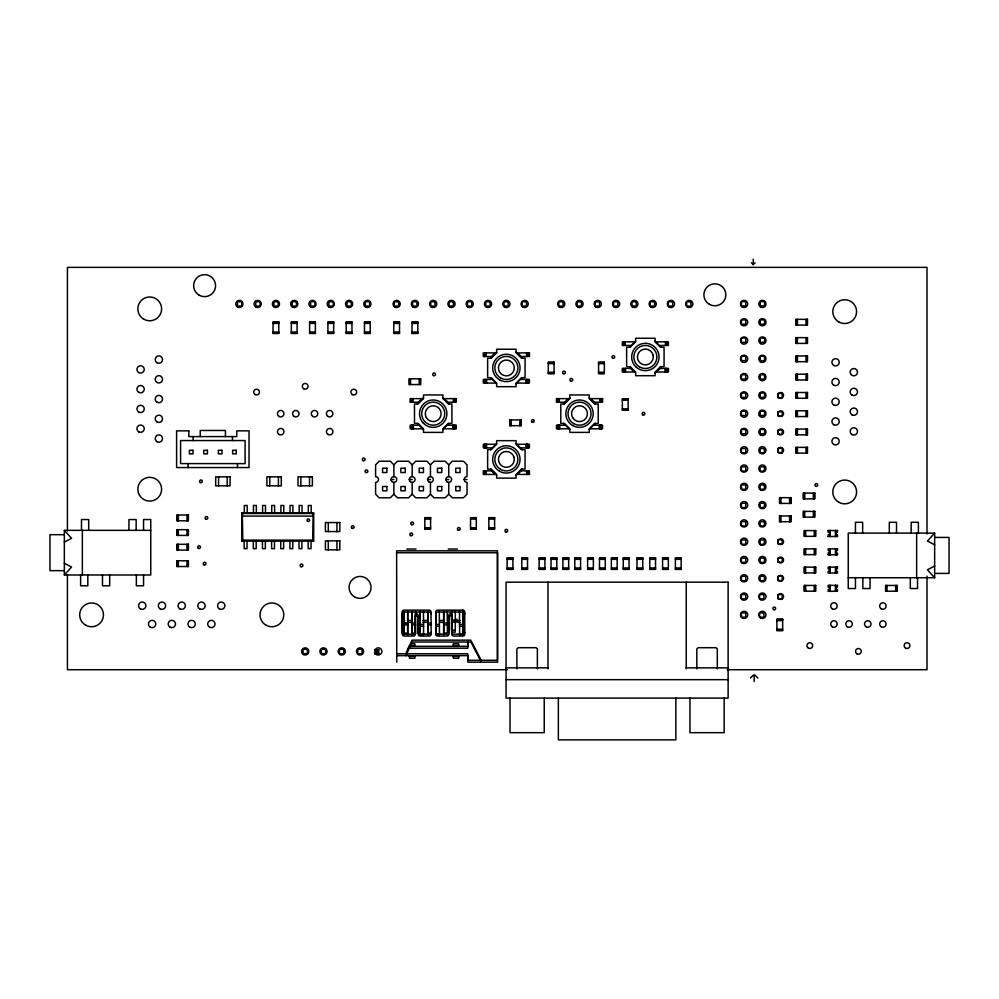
<?xml version="1.0" encoding="UTF-8"?>
<svg xmlns="http://www.w3.org/2000/svg" width="999" height="999" viewBox="0 0 999 999"><rect width="100%" height="100%" fill="white"/><g stroke="black" fill="none" stroke-linecap="round" stroke-linejoin="round"><path stroke-width="1.5" d="M313.686 541.108L312.712 540.134L313.199 513.511L242.307 513.511L242.794 540.134L241.82 541.108L241.82 513.024L313.686 513.024L313.686 541.108L241.82 541.108M405.769 653.771L412.063 640.147L470.741 640.147L481.218 660.289M405.894 655.656L412.2 642.02L470.879 642.02L481.356 662.162M143.556 530.344L143.556 519.542L150.749 519.542L150.749 574.987L64.348 574.987L71.553 567.07L64.348 563.261M855.444 577.734L855.444 588.536L848.251 588.536L848.251 533.091L934.652 533.091L927.447 541.008L934.652 544.83M374.762 653.746L378.783 649.725L378.783 653.746L374.762 653.746L374.762 649.725L378.783 649.725M312.65 514.048L313.686 513.024M393.881 476.635L393.881 464.822L397.49 461.226L408.566 461.226L412.175 464.822L412.175 476.635M412.175 464.822L415.771 461.226L426.86 461.226L430.457 464.822L430.457 476.635M393.881 482.392L393.881 494.205L390.284 497.802L379.195 497.802L375.599 494.205L375.599 482.392A2.885 2.885 0 0 0 378.471 479.52A2.885 2.885 0 0 0 375.599 476.635L375.599 464.822L379.195 461.226L390.284 461.226L393.881 464.822M430.457 464.822L434.066 461.226L445.154 461.226L448.751 464.822L448.751 476.635M412.175 482.392L412.175 494.205L408.566 497.802L397.49 497.802L393.881 494.205M448.751 464.822L452.347 461.226L463.436 461.226L467.033 464.822L467.033 476.635A2.885 2.885 0 0 0 464.16 479.52A2.885 2.885 0 0 0 467.033 482.392L467.033 494.205L463.436 497.802L452.347 497.802L448.751 494.205L448.751 482.392M430.457 482.392L430.457 494.205L426.86 497.802L415.771 497.802L412.175 494.205M448.751 494.205L445.154 497.802L434.066 497.802L430.457 494.205M751.423 262.799L753.258 264.623L755.082 262.799M750.511 677.946L753.258 675.199L755.082 675.199L757.829 677.946M64.348 542.12L71.553 538.274L64.348 530.344L150.749 530.344M934.652 565.958L927.447 569.817L934.652 577.734L848.251 577.734M260.227 301.748L255.756 301.748L255.756 306.069L260.077 306.069L260.077 301.748M296.641 301.748L292.17 301.748L292.17 306.069L296.491 306.069L296.491 301.748M369.78 301.748L365.309 301.748L365.309 306.069L369.63 306.069L369.63 301.748M417.095 301.748L412.624 301.748L412.624 306.069L416.933 306.069L416.933 301.748M453.496 301.748L449.026 301.748L449.026 306.069L453.346 306.069L453.346 301.748M490.234 301.748L485.764 301.748L485.764 306.069L490.084 306.069L490.084 301.748M526.635 301.748L522.165 301.748L522.165 306.069L526.485 306.069L526.485 301.748M581.58 301.748L577.11 301.748L577.11 306.069L581.43 306.069L581.43 301.748M617.981 301.748L613.511 301.748L613.511 306.069L617.832 306.069L617.832 301.748M654.732 301.748L650.249 301.748L650.249 306.069L654.57 306.069L654.57 301.748M691.133 301.748L686.663 301.748L686.663 306.069L690.983 306.069L690.983 301.748M273.039 322.315L278.796 322.315M291.333 322.315L297.09 322.315M309.615 322.315L315.384 322.315M327.909 322.315L333.666 322.315M346.191 322.315L351.96 322.315M364.485 322.315L370.242 322.315M393.743 322.315L399.513 322.315M412.038 322.315L417.794 322.315M273.039 323.401L278.796 323.401M291.333 323.401L297.09 323.401M309.615 323.401L315.384 323.401M327.909 323.401L333.666 323.401M346.191 323.401L351.96 323.401M364.485 323.401L370.242 323.401M393.743 323.401L399.513 323.401M412.038 323.401L417.794 323.401M745.729 324.225L741.408 324.225L741.408 319.905L745.729 319.905L745.729 324.375M764.572 324.225L760.251 324.225L760.251 319.905L764.572 319.905L764.572 324.375M273.039 332.043L278.796 332.043M291.333 332.043L297.09 332.043M309.615 332.043L315.384 332.043M327.909 332.043L333.666 332.043M346.191 332.043L351.96 332.043M364.485 332.043L370.242 332.043M393.743 332.043L399.513 332.043M412.038 332.043L417.794 332.043M273.039 333.117L278.796 333.117M291.333 333.117L297.09 333.117M309.615 333.117L315.384 333.117M327.909 333.117L333.666 333.117M346.191 333.117L351.96 333.117M364.485 333.117L370.242 333.117M393.743 333.117L399.513 333.117M412.038 333.117L417.794 333.117M635.626 341.146L629.507 347.265M655.069 341.146L661.188 347.265M634.19 341.858L622.315 341.858L622.315 345.454L630.594 345.454M656.518 341.858L668.393 341.858L668.393 345.454L660.114 345.454M496.64 352.11L490.521 358.266M516.083 352.11L522.202 358.229M745.729 360.627L741.408 360.627L741.408 356.306L745.729 356.306L745.729 360.776M764.572 360.627L760.251 360.627L760.251 356.306L764.572 356.306L764.572 360.776M548.289 362.55L554.045 362.55M598.576 362.55L604.345 362.55M548.289 363.636L554.045 363.636M598.576 363.636L604.345 363.636M548.289 372.277L554.045 372.277M598.576 372.277L604.345 372.277M635.626 372.827L629.507 366.695M655.069 372.827L661.188 366.67M548.289 373.351L554.045 373.351M598.576 373.351L604.345 373.351M491.595 379.47L483.316 379.47L483.316 383.079L495.192 383.079M521.116 379.47L529.395 379.47L529.395 383.079L517.519 383.079M496.64 383.791L490.521 377.672M516.083 383.791L522.202 377.672M745.729 397.365L741.408 397.365L741.408 393.044L745.729 393.044L745.729 397.527M764.572 397.365L760.251 397.365L760.251 393.044L764.572 393.044L764.572 397.527M423.489 397.839L417.357 403.983M442.919 397.839L449.051 403.958M569.792 397.839L563.673 403.983M589.235 397.839L595.354 403.958M622.352 399.125L628.109 399.125M622.352 400.212L628.109 400.212M622.352 408.853L628.109 408.853M622.352 409.927L628.109 409.927M782.242 416.084L777.921 416.084L777.921 411.763L782.242 411.763L782.242 416.233M418.444 425.199L410.164 425.199L410.164 428.796L422.04 428.796M447.964 425.199L456.243 425.199L456.243 428.796L444.368 428.796M564.747 425.199L556.468 425.199L556.468 428.796L568.356 428.796M594.268 425.199L602.559 425.199L602.559 428.796L590.671 428.796M423.489 429.52L417.357 423.401M442.919 429.52L449.051 423.401M569.792 429.52L563.673 423.401M589.235 429.52L595.354 423.401M745.729 433.778L741.408 433.778L741.408 429.458L745.729 429.458L745.729 433.928M764.572 433.778L760.251 433.778L760.251 429.458L764.572 429.458L764.572 433.928M496.64 443.556L490.521 449.675M516.083 443.556L522.202 449.675M495.192 444.28L483.316 444.28L483.316 447.877L491.595 447.877M517.519 444.28L529.395 444.28L529.395 447.877L521.116 447.877M782.242 452.634L777.921 452.634L777.921 448.314L782.242 448.314L782.242 452.784M237.525 463.598L180.569 463.598L180.569 440.559L245.08 440.559L245.08 463.648L237.525 463.598L237.525 467.557M745.729 471.116L741.408 471.116L741.408 466.795L745.729 466.795L745.729 471.266M764.41 471.116L760.102 471.116L760.102 466.795L764.41 466.795L764.41 471.266M496.64 475.237L490.521 469.118M516.083 475.237L522.202 469.08M391.009 479.52L393.881 479.52M409.29 479.52L412.175 479.52M427.584 479.52L430.457 479.52M445.866 479.52L448.751 479.52M464.16 479.52L467.033 479.52M745.729 507.529L741.408 507.529L741.408 503.209L745.729 503.209L745.729 507.679M764.41 507.529L760.102 507.529L760.102 503.209L764.41 503.209L764.41 507.679M242.794 516.096L312.712 516.096M424.837 518.006L430.594 518.006M470.554 518.006L476.323 518.006M488.848 518.006L494.605 518.006M424.837 519.08L430.594 519.08M470.554 519.08L476.323 519.08M488.848 519.08L494.605 519.08M424.837 527.722L430.594 527.722M470.554 527.722L476.323 527.722M488.848 527.722L494.605 527.722M424.837 528.808L430.594 528.808M470.554 528.808L476.323 528.808M488.848 528.808L494.605 528.808M828.146 530.556L837.474 530.556M64.348 534.677L49.95 534.677L49.95 570.654L64.348 570.654M828.146 536.376L829.869 536.376M835.738 536.376L837.474 536.376M934.652 537.425L949.05 537.425L949.05 573.401L934.652 573.401M242.794 540.134L312.712 540.134M745.729 544.268L741.408 544.268L741.408 539.947L745.729 539.947L745.729 544.418M764.41 544.268L760.102 544.268L760.102 539.947L764.41 539.947L764.41 544.418M406.78 549.05L416.034 549.05M448.214 549.05L457.467 549.05M396.765 552.722L497.564 552.722L497.564 662.162L467.869 662.162L467.869 655.656L396.765 655.656M828.146 554.657L829.869 554.657M835.738 554.657L837.474 554.657M507.13 558.241L512.899 558.241M521.765 558.241L527.522 558.241M539.135 558.241L544.905 558.241M551.023 558.241L556.793 558.241M562.912 558.241L568.681 558.241M574.8 558.241L580.569 558.241M587.612 558.241L593.369 558.241M599.487 558.241L605.257 558.241M611.376 558.241L617.145 558.241M623.264 558.241L629.033 558.241M636.987 558.241L642.744 558.241M649.787 558.241L655.544 558.241M662.587 558.241L668.343 558.241M675.386 558.241L681.156 558.241M507.13 559.315L512.899 559.315M521.765 559.315L527.522 559.315M539.135 559.315L544.905 559.315M551.023 559.315L556.793 559.315M562.912 559.315L568.681 559.315M574.8 559.315L580.569 559.315M587.612 559.315L593.369 559.315M599.487 559.315L605.257 559.315M611.376 559.315L617.145 559.315M623.264 559.315L629.033 559.315M636.987 559.315L642.744 559.315M649.787 559.315L655.544 559.315M662.587 559.315L668.343 559.315M675.386 559.315L681.156 559.315M507.13 567.956L512.899 567.956M521.765 567.956L527.522 567.956M539.135 567.956L544.905 567.956M551.023 567.956L556.793 567.956M562.912 567.956L568.681 567.956M574.8 567.956L580.569 567.956M587.612 567.956L593.369 567.956M599.487 567.956L605.257 567.956M611.376 567.956L617.145 567.956M623.264 567.956L629.033 567.956M636.987 567.956L642.744 567.956M649.787 567.956L655.544 567.956M662.587 567.956L668.343 567.956M675.386 567.956L681.156 567.956M507.13 569.043L512.899 569.043M521.765 569.043L527.522 569.043M539.135 569.043L544.905 569.043M551.023 569.043L556.793 569.043M562.912 569.043L568.681 569.043M574.8 569.043L580.569 569.043M587.612 569.043L593.369 569.043M599.487 569.043L605.257 569.043M611.376 569.043L617.145 569.043M623.264 569.043L629.033 569.043M636.987 569.043L642.744 569.043M649.787 569.043L655.544 569.043M662.587 569.043L668.343 569.043M675.386 569.043L681.156 569.043M745.729 580.669L741.408 580.669L741.408 576.348L745.729 576.348L745.729 580.819M764.41 580.669L760.102 580.669L760.102 576.348L764.41 576.348L764.41 580.819M782.242 598.888L777.921 598.888L777.921 594.567L782.242 594.567L782.242 599.038M745.729 617.195L741.408 617.195L741.408 612.874L745.729 612.874L745.729 617.357M763.935 617.195L759.615 617.195L759.615 612.874L763.935 612.874L763.935 617.357M776.897 619.505L782.654 619.505M455.157 620.142L451.56 620.142L451.56 611.788M401.635 620.466L404.67 620.466M407.692 620.466L412.237 620.466M422.839 620.466L427.385 620.466M439.498 620.466L444.043 620.466M460.002 620.466L456.905 620.466L456.905 619.018M776.897 620.591L782.654 620.591M454.395 620.903L457.043 620.903L457.043 622.34L460.127 622.34M451.685 622.027L455.294 622.027M401.773 622.34L404.807 622.34M407.829 622.34L412.375 622.34M422.977 622.34L427.522 622.34M439.635 622.34L444.18 622.34M404.033 623.026L407.629 623.026M411.95 623.026L415.559 623.026M427.797 623.026L431.393 623.026M443.631 623.026L447.24 623.026M404.17 624.188L407.767 624.188M419.88 624.462L423.476 624.462M439.31 624.462L435.714 624.462L435.714 613.623M459.478 624.462L463.074 624.462M404.17 624.899L407.767 624.899M412.088 624.899L415.684 624.899M427.934 624.899L431.531 624.899M443.768 624.899L447.365 624.899M420.005 626.348L423.613 626.348M435.851 626.348L439.448 626.348M459.615 626.348L463.211 626.348M776.897 629.233L782.654 629.233M455.157 630.219L451.56 630.219L451.56 621.59M776.897 630.307L782.654 630.307M451.685 632.105L455.294 632.105L455.294 611.176M415.559 633.104L411.95 633.104L411.95 611.613M431.393 633.104L427.797 633.104L427.797 611.613M447.24 633.104L443.631 633.104L443.631 611.613M423.476 634.54L419.88 634.54L419.88 611.525M439.31 634.54L435.714 634.54L435.714 625.898M459.478 634.54L463.074 634.54L463.074 611.525M410.689 643.756L414.81 643.756L414.81 646.316M409.453 645.629L414.947 645.629M453.284 645.629L458.778 645.629M409.328 646.316L467.732 646.316L467.732 641.758M407.917 648.201L467.869 648.201L467.869 642.12M325.824 649.35L321.353 649.35L321.353 653.671L325.674 653.671L325.674 649.35M362.237 649.35L357.754 649.35L357.754 653.671L362.075 653.671L362.075 649.35M396.628 653.771L467.732 653.771L467.732 660.289L497.427 660.289L497.427 550.836L396.628 550.836L396.765 662.162M409.315 656.343L414.81 656.343M453.146 656.343L458.641 656.343M506.068 667.856L547.976 667.856M686.226 667.856L728.121 667.856M507.355 669.717L67.433 669.717L67.433 574.587M727.309 669.717L926.997 669.717L926.997 576.148M506.068 679.67L728.121 679.67M374.762 649.725L378.783 653.746M241.82 513.024L242.844 514.048M934.652 533.091L934.652 577.734M926.997 534.04L926.997 267.37L67.433 267.37L67.433 530.919M918.381 533.091L918.381 522.29L911.175 522.29L911.175 533.091M917.519 577.734L917.519 588.536L910.314 588.536L910.314 577.734M916.645 533.091L916.645 577.734M896.727 585.451L896.727 591.208M896.515 533.091L896.515 522.29L889.31 522.29L889.31 533.091M895.653 585.451L895.653 591.208M887.012 585.451L887.012 591.208M885.938 585.451L885.938 591.208M870.054 577.734L870.054 588.536L862.849 588.536L862.849 577.734M862.649 533.091L862.649 522.29L855.444 522.29L855.444 533.091M837.474 530.469L837.474 532.13A1.336 1.336 0 0 0 836.138 533.466A1.336 1.336 0 0 0 837.474 534.802L837.474 536.463L828.146 536.463L828.146 534.802A1.336 1.336 0 0 0 829.482 533.466A1.336 1.336 0 0 0 828.146 532.13L828.146 530.469M835.976 532.005L835.976 534.915M835.976 550.299L835.976 553.209M835.976 567.132L835.976 571.503M835.976 586.875L835.976 589.785M835.738 530.469L835.738 536.463M835.738 548.751L835.738 554.757M835.738 567.045L835.738 573.039M835.738 585.339L835.738 591.333M835.439 530.469L835.439 536.463M835.439 548.751L835.439 554.757M835.439 567.045L835.439 573.039M835.439 585.339L835.439 591.333M830.181 530.469L830.181 536.463M830.181 548.751L830.181 554.757M830.181 567.045L830.181 573.039M830.181 585.339L830.181 591.333M829.869 530.469L829.869 536.463M829.869 548.751L829.869 554.757M829.869 567.045L829.869 573.039M829.869 585.339L829.869 591.333M829.645 532.005L829.645 534.915M829.645 550.299L829.645 554.657M829.645 567.132L829.645 571.503M829.645 586.875L829.645 589.785M815.346 530.581L815.346 536.351M815.346 548.876L815.346 554.632M815.346 567.157L815.346 572.927M815.346 585.451L815.346 591.208M814.435 493.094L814.435 498.851M814.435 511.388L814.435 517.145M814.272 530.581L814.272 536.351M814.272 548.876L814.272 554.632M814.272 567.157L814.272 572.927M814.272 585.451L814.272 591.208M813.348 493.094L813.348 498.851M813.348 511.388L813.348 517.145M807.117 319.355L807.117 325.112M807.117 337.637L807.117 343.406M807.117 355.931L807.117 361.688M807.117 374.213L807.117 379.982M807.117 392.507L807.117 398.264M807.117 410.789L807.117 416.558M807.117 429.083L807.117 434.84M807.117 447.377L807.117 453.134M806.043 319.355L806.043 325.112M806.043 337.637L806.043 343.406M806.043 355.931L806.043 361.688M806.043 374.213L806.043 379.982M806.043 392.507L806.043 398.264M806.043 410.789L806.043 416.558M806.043 429.083L806.043 434.84M806.043 447.377L806.043 453.134M805.631 530.581L805.631 536.351M805.631 548.876L805.631 554.632M805.631 567.157L805.631 572.927M805.631 585.451L805.631 591.208M804.719 493.094L804.719 498.851M804.719 511.388L804.719 517.145M804.545 530.581L804.545 536.351M804.545 548.876L804.545 554.632M804.545 567.157L804.545 572.927M804.545 585.451L804.545 591.208M803.633 493.094L803.633 498.851M803.633 511.388L803.633 517.145M797.402 319.355L797.402 325.112M797.402 337.637L797.402 343.406M797.402 355.931L797.402 361.688M797.402 374.213L797.402 379.982M797.402 392.507L797.402 398.264M797.402 410.789L797.402 416.558M797.402 429.083L797.402 434.84M797.402 447.377L797.402 453.134M796.315 319.355L796.315 325.112M796.315 337.637L796.315 343.406M796.315 355.931L796.315 361.688M796.315 374.213L796.315 379.982M796.315 392.507L796.315 398.264M796.315 410.789L796.315 416.558M796.315 429.083L796.315 434.84M796.315 447.377L796.315 453.134M790.659 497.664L790.659 503.421M790.659 515.959L790.659 521.715M789.585 497.664L789.585 503.421M789.585 515.959L789.585 521.715M780.943 497.664L780.943 503.421M780.943 515.959L780.943 521.715M779.857 497.664L779.857 503.421M779.857 515.959L779.857 521.715M754.17 675.199L754.17 681.605M753.258 259.141L753.258 264.623M724.163 698.101L724.163 732.667L689.959 732.667L689.959 698.101M717.307 668.918L717.307 648.938L716.071 647.702L698.064 647.702L696.827 648.938L696.827 668.918M686.226 582.18L686.226 668.843M675.848 698.101L675.848 739.859L558.354 739.859L558.354 698.101M667.007 368.431L667.007 372.028M666.957 341.858L666.957 345.454M666.645 368.431L666.645 372.028M665.509 341.858L665.509 345.454M665.571 368.431L665.571 372.028M665.209 368.431L665.209 372.028M625.499 368.431L625.499 372.028M625.187 341.858L625.187 345.454M625.137 368.431L625.137 372.028M624.05 368.431L624.05 372.028M623.751 341.858L623.751 345.454M623.688 368.431L623.688 372.028M601.173 398.626L601.173 402.222M601.111 425.199L601.111 428.796M600.749 425.199L600.749 428.796M599.725 398.626L599.725 402.222M599.675 425.199L599.675 428.796M599.313 425.199L599.313 428.796M559.715 425.199L559.715 428.796M559.29 398.626L559.29 402.222M559.353 425.199L559.353 428.796M558.266 425.199L558.266 428.796M557.917 425.199L557.917 428.796M557.854 398.626L557.854 402.222M547.976 582.18L547.976 668.843M544.23 698.101L544.23 732.667L510.027 732.667L510.027 698.101M537.375 668.918L537.375 648.938L536.138 647.702L518.131 647.702L516.895 648.938L516.895 668.918M528.021 352.909L528.021 356.506M527.959 379.47L527.959 383.079M527.959 444.28L527.959 447.877M528.021 470.841L528.021 474.438M527.597 379.47L527.597 383.079M527.597 444.28L527.597 447.877M526.573 352.909L526.573 356.506M526.523 379.47L526.523 383.079M526.523 444.28L526.523 447.877M526.573 470.841L526.573 474.438M526.161 379.47L526.161 383.079M526.161 444.28L526.161 447.877M520.904 419.942L520.904 425.699M519.817 419.942L519.817 425.699M511.188 419.942L511.188 425.699M510.102 419.942L510.102 425.699M486.563 379.47L486.563 383.079M486.563 444.28L486.563 447.877M486.138 352.909L486.138 356.506M486.201 379.47L486.201 383.079M486.201 444.28L486.201 447.877M486.138 470.841L486.138 474.438M485.114 379.47L485.114 383.079M485.114 444.28L485.114 447.877M484.702 352.909L484.702 356.506M484.752 379.47L484.752 383.079M484.752 444.28L484.752 447.877M484.702 470.841L484.702 474.438M463.211 611.875L463.211 634.977M459.478 611.525L459.615 634.977M458.641 646.316L458.641 643.756L453.146 643.756L453.146 646.316M458.778 655.656L458.778 658.216L453.284 658.216L453.284 655.656M454.857 398.626L454.857 402.222M454.807 425.199L454.807 428.796M454.445 425.199L454.445 428.796M453.421 398.626L453.421 402.222M453.359 425.199L453.359 428.796M453.009 425.199L453.009 428.796M451.685 611.176L451.673 632.305A1.873 1.873 0 0 0 453.558 634.178L462.799 634.178A1.873 1.873 0 0 0 464.672 632.305M447.24 611.613L447.365 634.977M443.768 611.962L443.768 634.977M439.31 611.525L439.448 634.977M427.934 611.962L427.934 634.977M423.476 611.525L423.613 634.977M420.317 378.796L420.317 384.553M420.005 611.875L420.005 634.977M419.23 378.796L419.23 384.553M415.559 611.613L415.684 633.541M414.947 655.656L414.947 658.216L409.453 658.216L409.453 655.656M413.399 425.199L413.399 428.796M412.987 398.626L412.987 402.222M413.049 425.199L413.049 428.796M412.088 612.512L412.088 634.977M411.963 425.199L411.963 428.796M411.6 425.199L411.6 428.796M411.551 398.626L411.551 402.222M410.589 378.796L410.589 384.553M409.515 378.796L409.515 384.553M407.767 611.962L407.767 634.977M407.629 611.613L407.629 633.104L404.033 633.104L404.033 611.613M404.17 612.512L404.17 634.977M336.938 522.564L336.938 531.568M336.938 540.859L336.938 549.85M328.296 522.564L328.296 531.568M328.296 540.859L328.296 549.85M311.201 513.024L311.201 505.469L308.316 505.469L308.316 513.024M311.051 541.108L311.051 548.663L308.167 548.663L308.167 541.108M309.503 476.848L309.503 485.839M302.048 513.024L302.048 505.469L299.176 505.469L299.176 513.024M301.91 541.108L301.91 548.663L299.026 548.663L299.026 541.108M300.861 476.848L300.861 485.839M292.907 513.024L292.907 505.469L290.022 505.469L290.022 513.024M292.769 541.108L292.769 548.663L289.885 548.663L289.885 541.108M283.766 513.024L283.766 505.469L280.881 505.469L280.881 513.024M283.616 541.108L283.616 548.663L280.744 548.663L280.744 541.108M278.409 476.848L278.409 485.839M274.613 513.024L274.613 505.469L271.74 505.469L271.74 513.024M274.475 541.108L274.475 548.663L271.591 548.663L271.591 541.108M269.767 476.848L269.767 485.839M265.472 513.024L265.472 505.469L262.6 505.469L262.6 513.024M265.334 541.108L265.334 548.663L262.45 548.663L262.45 541.108M256.331 513.024L256.331 505.469L253.446 505.469L253.446 513.024M256.181 541.108L256.181 548.663L253.309 548.663L253.309 541.108M247.19 513.024L247.19 505.469L244.305 505.469L244.305 513.024M247.04 541.108L247.04 548.663L244.156 548.663L244.156 541.108M232.48 436.6L232.48 440.559M227.21 476.848L227.21 485.839M225.424 436.6L225.424 430.482L200.225 430.482L200.225 436.6M218.569 476.848L218.569 485.839M193.169 436.6L193.169 440.559M188.124 463.598L188.124 467.557M188.049 515.034L188.049 520.804M188.049 529.67L188.049 535.427M188.049 544.305L188.049 550.062M188.049 560.764L188.049 566.52M186.975 515.034L186.975 520.804M186.975 529.67L186.975 535.427M186.975 544.305L186.975 550.062M186.975 560.764L186.975 566.52M178.334 515.034L178.334 520.804M178.334 529.67L178.334 535.427M178.334 544.305L178.334 550.062M178.334 560.764L178.334 566.52M177.248 515.034L177.248 520.804M177.248 529.67L177.248 535.427M177.248 544.305L177.248 550.062M177.248 560.764L177.248 566.52M143.556 574.987L143.556 585.789L136.351 585.789L136.351 574.987M136.151 530.344L136.151 519.542L128.946 519.542L128.946 530.344M109.69 574.987L109.69 585.789L102.485 585.789L102.485 574.987M88.686 530.344L88.686 519.542L81.481 519.542L81.481 530.344M87.825 574.987L87.825 585.789L80.619 585.789L80.619 574.987M82.355 530.344L82.355 574.987M64.348 530.344L64.348 574.987M435.801 632.305A1.873 1.873 0 0 0 437.674 634.178L446.928 634.178A1.873 1.873 0 0 0 448.801 632.305L448.801 615.247A1.436 1.436 0 0 1 450.237 613.811A1.436 1.436 0 0 1 451.673 615.247M431.006 632.305A1.873 1.873 0 0 1 429.133 634.178L419.892 634.178A1.873 1.873 0 0 1 418.019 632.305L418.019 615.247A1.436 1.436 0 0 0 416.571 613.811A1.436 1.436 0 0 0 415.134 615.247L415.134 632.305A1.873 1.873 0 0 1 413.261 634.178L404.008 634.178A1.873 1.873 0 0 1 402.135 632.305L402.135 612.012A1.873 1.873 0 0 1 404.008 610.139L429.133 610.139A1.873 1.873 0 0 1 431.006 612.012L431.143 634.19A1.873 1.873 0 0 1 429.27 636.063L420.03 636.063A1.873 1.873 0 0 1 418.144 634.19L418.144 617.132A1.436 1.436 0 0 0 416.708 615.684A1.436 1.436 0 0 0 415.272 617.132L415.272 634.19A1.873 1.873 0 0 1 413.399 636.063L404.145 636.063A1.873 1.873 0 0 1 402.272 634.19L402.272 613.898A1.873 1.873 0 0 1 404.145 612.012L429.27 612.012A1.873 1.873 0 0 1 431.143 613.898M435.939 613.898A1.873 1.873 0 0 1 437.812 612.012L462.937 612.012A1.873 1.873 0 0 1 464.81 613.898M423.489 398.551L418.082 403.983L414.485 403.983L414.485 423.401L418.082 423.401L423.489 428.796L423.489 432.392L442.919 432.392L442.919 428.796L448.326 423.401L451.923 423.401L451.923 403.958L448.326 403.958L442.919 398.551L442.919 394.955L423.489 394.955L423.489 398.551M496.64 352.834L491.233 358.266L487.637 358.266L487.637 377.672L491.233 377.672L496.64 383.079L496.64 386.675L516.083 386.675L516.083 383.079L521.478 377.672L525.074 377.672L525.074 358.229L521.478 358.229L516.083 352.834L516.083 349.238L496.64 349.238L496.64 352.834M569.792 398.551L564.398 403.983L560.789 403.983L560.789 423.401L564.398 423.401L569.792 428.796L569.792 432.392L589.235 432.392L589.235 428.796L594.63 423.401L598.239 423.401L598.239 403.958L594.63 403.958L589.235 398.551L589.235 394.955L569.792 394.955L569.792 398.551M521.478 469.08L516.083 474.513L516.083 478.121L496.64 478.121L496.64 474.513L491.233 469.118L487.637 469.118L487.637 449.675L491.233 449.675L496.64 444.28L496.64 440.671L516.083 440.671L516.083 444.28L521.478 449.675L525.074 449.675L525.074 469.08L521.478 469.08M660.476 366.67L655.069 372.103L655.069 375.699L635.626 375.699L635.626 372.103L630.232 366.695L626.635 366.695L626.635 347.265L630.232 347.265L635.626 341.858L635.626 338.261L655.069 338.261L655.069 341.858L660.476 347.265L664.073 347.265L664.073 366.67L660.476 366.67M421.99 398.626L418.381 402.222L410.102 402.222L410.102 398.626L421.99 398.626M495.142 352.909L491.545 356.506L483.266 356.506L483.266 352.909L495.142 352.909M568.294 398.626L564.697 402.222L556.418 402.222L556.418 398.626L568.294 398.626M521.178 470.841L517.582 474.438L529.458 474.438L529.458 470.841L521.178 470.841M660.164 368.431L656.568 372.028L668.443 372.028L668.443 368.431L660.164 368.431M745.729 301.611L741.408 301.611L741.408 305.931L745.729 305.931L745.729 301.611M764.572 301.611L760.251 301.611L760.251 305.931L764.572 305.931L764.572 301.611M241.795 301.748L237.475 301.748L237.475 306.069L241.795 306.069L241.795 301.748M278.197 301.748L273.876 301.748L273.876 306.069L278.197 306.069L278.197 301.748M314.935 301.748L310.614 301.748L310.614 306.069L314.935 306.069L314.935 301.748M333.229 301.748L328.908 301.748L328.908 306.069L333.229 306.069L333.229 301.748M351.348 301.748L347.028 301.748L347.028 306.069L351.348 306.069L351.348 301.748M398.651 301.748L394.33 301.748L394.33 306.069L398.651 306.069L398.651 301.748M435.052 301.748L430.731 301.748L430.731 306.069L435.052 306.069L435.052 301.748M471.803 301.748L467.482 301.748L467.482 306.069L471.803 306.069L471.803 301.748M508.204 301.748L503.883 301.748L503.883 306.069L508.204 306.069L508.204 301.748M563.136 301.748L558.816 301.748L558.816 306.069L563.136 306.069L563.136 301.748M599.537 301.748L595.229 301.748L595.229 306.069L599.537 306.069L599.537 301.748M636.288 301.748L631.967 301.748L631.967 306.069L636.288 306.069L636.288 301.748M672.689 301.748L668.368 301.748L668.368 306.069L672.689 306.069L672.689 301.748M807.479 319.355L795.953 319.355L795.953 325.112L807.479 325.112L807.479 319.355M278.796 321.953L273.039 321.953L273.039 333.479L278.796 333.479L278.796 321.953M297.09 321.953L291.333 321.953L291.333 333.479L297.09 333.479L297.09 321.953M315.384 321.953L309.615 321.953L309.615 333.479L315.384 333.479L315.384 321.953M333.666 321.953L327.909 321.953L327.909 333.479L333.666 333.479L333.666 321.953M351.96 321.953L346.191 321.953L346.191 333.479L351.96 333.479L351.96 321.953M370.242 321.953L364.485 321.953L364.485 333.479L370.242 333.479L370.242 321.953M399.513 321.953L393.743 321.953L393.743 333.479L399.513 333.479L399.513 321.953M417.794 321.953L412.038 321.953L412.038 333.479L417.794 333.479L417.794 321.953M807.479 337.637L795.953 337.637L795.953 343.406L807.479 343.406L807.479 337.637M745.729 338.024L741.408 338.024L741.408 342.332L745.729 342.332L745.729 338.024M764.572 338.024L760.251 338.024L760.251 342.332L764.572 342.332L764.572 338.024M529.458 352.909L517.582 352.909L521.178 356.506L529.458 356.506L529.458 352.909M807.479 355.931L795.953 355.931L795.953 361.688L807.479 361.688L807.479 355.931M554.045 362.187L548.289 362.187L548.289 373.713L554.045 373.713L554.045 362.187M604.345 362.187L598.576 362.187L598.576 373.713L604.345 373.713L604.345 362.187M630.531 368.431L622.252 368.431L622.252 372.028L634.14 372.028L630.531 368.431M807.479 374.213L795.953 374.213L795.953 379.982L807.479 379.982L807.479 374.213M745.729 374.762L741.408 374.762L741.408 379.083L745.729 379.083L745.729 374.762M764.572 374.762L760.251 374.762L760.251 379.083L764.572 379.083L764.572 374.762M420.679 378.796L409.153 378.796L409.153 384.553L420.679 384.553L420.679 378.796M807.479 392.507L795.953 392.507L795.953 398.264L807.479 398.264L807.479 392.507M782.242 393.469L777.921 393.469L777.921 397.789L782.242 397.789L782.242 393.469M456.306 398.626L444.418 398.626L448.027 402.222L456.306 402.222L456.306 398.626M602.609 398.626L590.734 398.626L594.33 402.222L602.609 402.222L602.609 398.626M628.109 398.776L622.352 398.776L622.352 410.289L628.109 410.289L628.109 398.776M807.479 410.789L795.953 410.789L795.953 416.558L807.479 416.558L807.479 410.789M745.729 411.163L741.408 411.163L741.408 415.484L745.729 415.484L745.729 411.163M764.572 411.163L760.251 411.163L760.251 415.484L764.572 415.484L764.572 411.163M521.266 419.942L509.74 419.942L509.74 425.699L521.266 425.699L521.266 419.942M807.479 429.083L795.953 429.083L795.953 434.84L807.479 434.84L807.479 429.083M782.242 430.02L777.921 430.02L777.921 434.34L782.242 434.34L782.242 430.02M188.848 430.844L176.611 430.844L176.611 467.557L249.038 467.557L249.038 430.844L236.8 430.844L236.8 436.6L188.848 436.6L188.848 430.844M807.479 447.377L795.953 447.377L795.953 453.134L807.479 453.134L807.479 447.377M745.729 448.514L741.408 448.514L741.408 452.834L745.729 452.834L745.729 448.514M764.41 448.514L760.102 448.514L760.102 452.834L764.41 452.834L764.41 448.514M193.032 450.287L189.423 450.287L189.423 453.883L193.032 453.883L193.032 450.287M207.43 450.287L203.821 450.287L203.821 453.883L207.43 453.883L207.43 450.287M221.94 450.287L218.344 450.287L218.344 453.883L221.94 453.883L221.94 450.287M236.226 450.287L232.63 450.287L232.63 453.883L236.226 453.883L236.226 450.287M386.9 468.206L382.58 468.206L382.58 472.527L386.9 472.527L386.9 468.206M405.182 468.206L400.874 468.206L400.874 472.527L405.182 472.527L405.182 468.206M423.476 468.206L419.155 468.206L419.155 472.527L423.476 472.527L423.476 468.206M441.77 468.206L437.45 468.206L437.45 472.527L441.77 472.527L441.77 468.206M460.052 468.206L455.731 468.206L455.731 472.527L460.052 472.527L460.052 468.206M491.545 470.841L483.266 470.841L483.266 474.438L495.142 474.438L491.545 470.841M230.082 476.848L215.684 476.848L215.684 485.839L230.082 485.839L230.082 476.848M281.293 476.848L266.895 476.848L266.895 485.839L281.293 485.839L281.293 476.848M312.387 476.848L297.989 476.848L297.989 485.839L312.387 485.839L312.387 476.848M745.729 484.915L741.408 484.915L741.408 489.235L745.729 489.235L745.729 484.915M764.41 484.915L760.102 484.915L760.102 489.235L764.41 489.235L764.41 484.915M386.9 486.501L382.58 486.501L382.58 490.821L386.9 490.821L386.9 486.501M405.182 486.501L400.874 486.501L400.874 490.821L405.182 490.821L405.182 486.501M423.476 486.501L419.155 486.501L419.155 490.821L423.476 490.821L423.476 486.501M441.77 486.501L437.45 486.501L437.45 490.821L441.77 490.821L441.77 486.501M460.052 486.501L455.731 486.501L455.731 490.821L460.052 490.821L460.052 486.501M814.797 493.094L803.271 493.094L803.271 498.851L814.797 498.851L814.797 493.094M791.021 497.664L779.495 497.664L779.495 503.421L791.021 503.421L791.021 497.664M814.797 511.388L803.271 511.388L803.271 517.145L814.797 517.145L814.797 511.388M188.411 515.034L176.885 515.034L176.885 520.804L188.411 520.804L188.411 515.034M791.021 515.959L779.495 515.959L779.495 521.715L791.021 521.715L791.021 515.959M430.594 517.644L424.837 517.644L424.837 529.17L430.594 529.17L430.594 517.644M476.323 517.644L470.554 517.644L470.554 529.17L476.323 529.17L476.323 517.644M494.605 517.644L488.848 517.644L488.848 529.17L494.605 529.17L494.605 517.644M745.729 521.653L741.408 521.653L741.408 525.973L745.729 525.973L745.729 521.653M764.41 521.653L760.102 521.653L760.102 525.973L764.41 525.973L764.41 521.653M339.822 522.564L325.412 522.564L325.412 531.568L339.822 531.568L339.822 522.564M188.411 529.67L176.885 529.67L176.885 535.427L188.411 535.427L188.411 529.67M815.708 530.581L804.183 530.581L804.183 536.351L815.708 536.351L815.708 530.581M782.242 539.722L777.921 539.722L777.921 544.043L782.242 544.043L782.242 539.722M339.822 540.859L325.412 540.859L325.412 549.85L339.822 549.85L339.822 540.859M188.411 544.305L176.885 544.305L176.885 550.062L188.411 550.062L188.411 544.305M815.708 548.876L804.183 548.876L804.183 554.632L815.708 554.632L815.708 548.876M837.474 548.851L828.146 548.851L828.146 550.424A1.336 1.336 0 0 1 829.482 551.748A1.336 1.336 0 0 1 828.146 553.084L828.146 554.757L837.474 554.757L837.474 553.084A1.336 1.336 0 0 1 836.138 551.748A1.336 1.336 0 0 1 837.474 550.424L837.474 548.751M512.899 557.879L507.13 557.879L507.13 569.405L512.899 569.405L512.899 557.879M527.522 557.879L521.765 557.879L521.765 569.405L527.522 569.405L527.522 557.879M544.905 557.879L539.135 557.879L539.135 569.405L544.905 569.405L544.905 557.879M556.793 557.879L551.023 557.879L551.023 569.405L556.793 569.405L556.793 557.879M568.681 557.879L562.912 557.879L562.912 569.405L568.681 569.405L568.681 557.879M580.569 557.879L574.8 557.879L574.8 569.405L580.569 569.405L580.569 557.879M593.369 557.879L587.612 557.879L587.612 569.405L593.369 569.405L593.369 557.879M605.257 557.879L599.487 557.879L599.487 569.405L605.257 569.405L605.257 557.879M617.145 557.879L611.376 557.879L611.376 569.405L617.145 569.405L617.145 557.879M629.033 557.879L623.264 557.879L623.264 569.405L629.033 569.405L629.033 557.879M642.744 557.879L636.987 557.879L636.987 569.405L642.744 569.405L642.744 557.879M655.544 557.879L649.787 557.879L649.787 569.405L655.544 569.405L655.544 557.879M668.343 557.879L662.587 557.879L662.587 569.405L668.343 569.405L668.343 557.879M681.156 557.879L675.386 557.879L675.386 569.405L681.156 569.405L681.156 557.879M782.242 558.016L777.921 558.016L777.921 562.337L782.242 562.337L782.242 558.016M745.729 558.066L741.408 558.066L741.408 562.387L745.729 562.387L745.729 558.066M764.41 558.066L760.102 558.066L760.102 562.387L764.41 562.387L764.41 558.066M188.411 560.764L176.885 560.764L176.885 566.52L188.411 566.52L188.411 560.764M815.708 567.157L804.183 567.157L804.183 572.927L815.708 572.927L815.708 567.157M837.474 567.132L828.146 567.132L828.146 568.706A1.336 1.336 0 0 1 829.482 570.042A1.336 1.336 0 0 1 828.146 571.378L828.146 573.039L837.474 572.951L837.474 571.378A1.336 1.336 0 0 1 836.138 570.042A1.336 1.336 0 0 1 837.474 568.706L837.474 567.045M782.242 576.273L777.921 576.273L777.921 580.594L782.242 580.594L782.242 576.273M728.121 582.18L506.068 582.18L506.068 698.101L728.121 698.101L728.121 582.18M815.708 585.451L804.183 585.451L804.183 591.208L815.708 591.208L815.708 585.451M837.474 585.426L828.146 585.339L828.146 587A1.336 1.336 0 0 1 829.482 588.336A1.336 1.336 0 0 1 828.146 589.66L828.146 591.333L837.474 591.246L837.474 589.66A1.336 1.336 0 0 1 836.138 588.336A1.336 1.336 0 0 1 837.474 587L837.474 585.339M897.09 585.451L885.576 585.451L885.576 591.208L897.09 591.208L897.09 585.451M745.729 594.592L741.408 594.592L741.408 598.913L745.729 598.913L745.729 594.592M763.935 594.592L759.615 594.592L759.615 598.913L763.935 598.913L763.935 594.592M462.799 610.139L437.674 610.139A1.873 1.873 0 0 0 435.801 612.012L435.939 634.19A1.873 1.873 0 0 0 437.812 636.063L447.065 636.063A1.873 1.873 0 0 0 448.938 634.19L448.938 617.132A1.436 1.436 0 0 1 450.374 615.684A1.436 1.436 0 0 1 451.81 617.132L451.81 634.19A1.873 1.873 0 0 0 453.683 636.063L462.937 636.063A1.873 1.873 0 0 0 464.81 634.19L464.672 612.012A1.873 1.873 0 0 0 462.799 610.139M782.654 619.143L776.897 619.143L776.897 630.669L782.654 630.669L782.654 619.143M307.392 649.35L303.072 649.35L303.072 653.671L307.392 653.671L307.392 649.35M343.793 649.35L339.473 649.35L339.473 653.671L343.793 653.671L343.793 649.35M652.996 354.932L652.21 353.022A7.917 7.917 0 0 0 638.861 352.435A7.917 7.917 0 0 0 643.98 364.785A7.917 7.917 0 0 0 652.996 354.932M572.652 417.632L571.865 415.721A7.917 7.917 0 0 1 580.894 405.881A7.917 7.917 0 0 1 586.001 418.219A7.917 7.917 0 0 1 572.652 417.632M499.5 371.915L498.713 370.005A7.917 7.917 0 0 1 507.729 360.152A7.917 7.917 0 0 1 512.849 372.502A7.917 7.917 0 0 1 499.5 371.915M514.01 457.342L513.211 455.432A7.917 7.917 0 0 0 499.875 454.857A7.917 7.917 0 0 0 504.982 467.195A7.917 7.917 0 0 0 514.01 457.342M426.348 417.632L425.549 415.721A7.917 7.917 0 0 1 434.577 405.881A7.917 7.917 0 0 1 439.697 418.219A7.917 7.917 0 0 1 426.348 417.632M709.365 304.308A10.977 10.977 0 0 0 725.823 294.805A10.977 10.977 0 0 0 709.365 285.302A10.977 10.977 0 0 0 709.365 304.308M199.113 295.155A10.977 10.977 0 0 0 215.572 285.652A10.977 10.977 0 0 0 199.113 276.149A10.977 10.977 0 0 0 199.113 295.155M354.558 596.915A10.977 10.977 0 0 0 371.029 587.412A10.977 10.977 0 0 0 354.558 577.909A10.977 10.977 0 0 0 354.558 596.915M205.732 519.105A1.374 1.374 0 0 0 207.804 517.919A1.374 1.374 0 0 0 205.732 516.733A1.374 1.374 0 0 0 205.732 519.105M203.908 564.835A1.374 1.374 0 0 0 205.969 563.636A1.374 1.374 0 0 0 203.908 562.449A1.374 1.374 0 0 0 203.908 564.835M642.832 414.872A1.374 1.374 0 0 0 644.892 413.673A1.374 1.374 0 0 0 642.832 412.487A1.374 1.374 0 0 0 642.832 414.872M198.426 548.376A1.374 1.374 0 0 0 200.487 547.177A1.374 1.374 0 0 0 198.426 545.991A1.374 1.374 0 0 0 198.426 548.376M200.25 482.529A1.374 1.374 0 0 0 202.31 481.343A1.374 1.374 0 0 0 200.25 480.157A1.374 1.374 0 0 0 200.25 482.529M300.836 566.658A1.374 1.374 0 0 0 302.897 565.471A1.374 1.374 0 0 0 300.836 564.285A1.374 1.374 0 0 0 300.836 566.658M352.048 528.259A1.374 1.374 0 0 0 354.108 527.06A1.374 1.374 0 0 0 352.048 525.874A1.374 1.374 0 0 0 352.048 528.259M433.429 375.549A1.374 1.374 0 0 0 435.489 374.35A1.374 1.374 0 0 0 433.429 373.164A1.374 1.374 0 0 0 433.429 375.549M563.274 373.713A1.374 1.374 0 0 0 565.347 372.527A1.374 1.374 0 0 0 563.274 371.341A1.374 1.374 0 0 0 563.274 373.713M612.662 358.166A1.374 1.374 0 0 0 614.722 356.98A1.374 1.374 0 0 0 612.662 355.794A1.374 1.374 0 0 0 612.662 358.166M532.192 422.177A1.374 1.374 0 0 0 534.253 420.991A1.374 1.374 0 0 0 532.192 419.805A1.374 1.374 0 0 0 532.192 422.177M815.659 486.188A1.374 1.374 0 0 0 817.719 485.002A1.374 1.374 0 0 0 815.659 483.816A1.374 1.374 0 0 0 815.659 486.188M773.601 609.64A1.374 1.374 0 0 0 775.661 608.453A1.374 1.374 0 0 0 773.601 607.255A1.374 1.374 0 0 0 773.601 609.64M570.591 381.031A1.374 1.374 0 0 0 572.652 379.845A1.374 1.374 0 0 0 570.591 378.646A1.374 1.374 0 0 0 570.591 381.031M365.759 472.477A1.374 1.374 0 0 0 367.832 471.278A1.374 1.374 0 0 0 365.759 470.092A1.374 1.374 0 0 0 365.759 472.477M505.669 531.918A1.374 1.374 0 0 0 507.729 530.719A1.374 1.374 0 0 0 505.669 529.532A1.374 1.374 0 0 0 505.669 531.918M410.564 535.576A1.374 1.374 0 0 0 412.637 534.378A1.374 1.374 0 0 0 410.564 533.191A1.374 1.374 0 0 0 410.564 535.576M411.488 524.6A1.374 1.374 0 0 0 413.549 523.401A1.374 1.374 0 0 0 411.488 522.215A1.374 1.374 0 0 0 411.488 524.6M458.116 530.082A1.374 1.374 0 0 0 460.189 528.896A1.374 1.374 0 0 0 458.116 527.697A1.374 1.374 0 0 0 458.116 530.082M363.024 460.589A1.374 1.374 0 0 0 365.085 459.403A1.374 1.374 0 0 0 363.024 458.204A1.374 1.374 0 0 0 363.024 460.589M321.678 654.545A3.596 3.596 0 0 0 327.073 651.423A3.596 3.596 0 0 0 321.678 648.314A3.596 3.596 0 0 0 321.678 654.545M339.96 654.545A3.596 3.596 0 0 0 345.367 651.423A3.596 3.596 0 0 0 339.96 648.314A3.596 3.596 0 0 0 339.96 654.545M742.307 307.055A3.596 3.596 0 0 0 747.714 303.946A3.596 3.596 0 0 0 742.307 300.824A3.596 3.596 0 0 0 742.307 307.055M760.601 307.055A3.596 3.596 0 0 0 765.996 303.946A3.596 3.596 0 0 0 760.601 300.824A3.596 3.596 0 0 0 760.601 307.055M237.55 307.055A3.596 3.596 0 0 0 242.944 303.946A3.596 3.596 0 0 0 237.55 300.824A3.596 3.596 0 0 0 237.55 307.055M486.276 307.055A3.596 3.596 0 0 0 491.67 303.946A3.596 3.596 0 0 0 486.276 300.824A3.596 3.596 0 0 0 486.276 307.055M467.982 307.055A3.596 3.596 0 0 0 473.376 303.946A3.596 3.596 0 0 0 467.982 300.824A3.596 3.596 0 0 0 467.982 307.055M449.687 307.055A3.596 3.596 0 0 0 455.094 303.946A3.596 3.596 0 0 0 449.687 300.824A3.596 3.596 0 0 0 449.687 307.055M431.406 307.055A3.596 3.596 0 0 0 436.8 303.946A3.596 3.596 0 0 0 431.406 300.824A3.596 3.596 0 0 0 431.406 307.055M413.111 307.055A3.596 3.596 0 0 0 418.519 303.946A3.596 3.596 0 0 0 413.111 300.824A3.596 3.596 0 0 0 413.111 307.055M394.83 307.055A3.596 3.596 0 0 0 400.224 303.946A3.596 3.596 0 0 0 394.83 300.824A3.596 3.596 0 0 0 394.83 307.055M365.559 307.055A3.596 3.596 0 0 0 370.966 303.946A3.596 3.596 0 0 0 365.559 300.824A3.596 3.596 0 0 0 365.559 307.055M347.277 307.055A3.596 3.596 0 0 0 352.672 303.946A3.596 3.596 0 0 0 347.277 300.824A3.596 3.596 0 0 0 347.277 307.055M328.983 307.055A3.596 3.596 0 0 0 334.39 303.946A3.596 3.596 0 0 0 328.983 300.824A3.596 3.596 0 0 0 328.983 307.055M310.701 307.055A3.596 3.596 0 0 0 316.096 303.946A3.596 3.596 0 0 0 310.701 300.824A3.596 3.596 0 0 0 310.701 307.055M292.407 307.055A3.596 3.596 0 0 0 297.814 303.946A3.596 3.596 0 0 0 292.407 300.824A3.596 3.596 0 0 0 292.407 307.055M274.126 307.055A3.596 3.596 0 0 0 279.52 303.946A3.596 3.596 0 0 0 274.126 300.824A3.596 3.596 0 0 0 274.126 307.055M559.428 307.055A3.596 3.596 0 0 0 564.822 303.946A3.596 3.596 0 0 0 559.428 300.824A3.596 3.596 0 0 0 559.428 307.055M577.709 307.055A3.596 3.596 0 0 0 583.116 303.946A3.596 3.596 0 0 0 577.709 300.824A3.596 3.596 0 0 0 577.709 307.055M596.003 307.055A3.596 3.596 0 0 0 601.398 303.946A3.596 3.596 0 0 0 596.003 300.824A3.596 3.596 0 0 0 596.003 307.055M614.285 307.055A3.596 3.596 0 0 0 619.692 303.946A3.596 3.596 0 0 0 614.285 300.824A3.596 3.596 0 0 0 614.285 307.055M632.579 307.055A3.596 3.596 0 0 0 637.974 303.946A3.596 3.596 0 0 0 632.579 300.824A3.596 3.596 0 0 0 632.579 307.055M650.861 307.055A3.596 3.596 0 0 0 656.268 303.946A3.596 3.596 0 0 0 650.861 300.824A3.596 3.596 0 0 0 650.861 307.055M669.155 307.055A3.596 3.596 0 0 0 674.55 303.946A3.596 3.596 0 0 0 669.155 300.824A3.596 3.596 0 0 0 669.155 307.055M687.449 307.055A3.596 3.596 0 0 0 692.844 303.946A3.596 3.596 0 0 0 687.449 300.824A3.596 3.596 0 0 0 687.449 307.055M742.307 325.349A3.596 3.596 0 0 0 747.714 322.227A3.596 3.596 0 0 0 742.307 319.118A3.596 3.596 0 0 0 742.307 325.349M760.601 325.349A3.596 3.596 0 0 0 765.996 322.227A3.596 3.596 0 0 0 760.601 319.118A3.596 3.596 0 0 0 760.601 325.349M742.307 343.644A3.596 3.596 0 0 0 747.714 340.522A3.596 3.596 0 0 0 742.307 337.4A3.596 3.596 0 0 0 742.307 343.644M760.601 343.644A3.596 3.596 0 0 0 765.996 340.522A3.596 3.596 0 0 0 760.601 337.4A3.596 3.596 0 0 0 760.601 343.644M742.307 361.925A3.596 3.596 0 0 0 747.714 358.803A3.596 3.596 0 0 0 742.307 355.694A3.596 3.596 0 0 0 742.307 361.925M760.601 361.925A3.596 3.596 0 0 0 765.996 358.803A3.596 3.596 0 0 0 760.601 355.694A3.596 3.596 0 0 0 760.601 361.925M742.307 380.219A3.596 3.596 0 0 0 747.714 377.098A3.596 3.596 0 0 0 742.307 373.976A3.596 3.596 0 0 0 742.307 380.219M760.601 380.219A3.596 3.596 0 0 0 765.996 377.098A3.596 3.596 0 0 0 760.601 373.976A3.596 3.596 0 0 0 760.601 380.219M742.307 398.501A3.596 3.596 0 0 0 747.714 395.392A3.596 3.596 0 0 0 742.307 392.27A3.596 3.596 0 0 0 742.307 398.501M760.601 398.501A3.596 3.596 0 0 0 765.996 395.392A3.596 3.596 0 0 0 760.601 392.27A3.596 3.596 0 0 0 760.601 398.501M740.996 415.472A3.596 3.596 0 0 0 747.227 415.472A3.596 3.596 0 0 0 744.105 410.077A3.596 3.596 0 0 0 740.996 415.472M759.277 415.472A3.596 3.596 0 0 0 765.521 415.472A3.596 3.596 0 0 0 762.399 410.077A3.596 3.596 0 0 0 759.277 415.472M742.307 435.077A3.596 3.596 0 0 0 747.714 431.968A3.596 3.596 0 0 0 742.307 428.846A3.596 3.596 0 0 0 742.307 435.077M760.601 435.077A3.596 3.596 0 0 0 765.996 431.968A3.596 3.596 0 0 0 760.601 428.846A3.596 3.596 0 0 0 760.601 435.077M742.307 453.371A3.596 3.596 0 0 0 747.714 450.249A3.596 3.596 0 0 0 742.307 447.14A3.596 3.596 0 0 0 742.307 453.371M760.601 453.371A3.596 3.596 0 0 0 765.996 450.249A3.596 3.596 0 0 0 760.601 447.14A3.596 3.596 0 0 0 760.601 453.371M742.307 471.653A3.596 3.596 0 0 0 747.714 468.543A3.596 3.596 0 0 0 742.307 465.422A3.596 3.596 0 0 0 742.307 471.653M760.601 471.653A3.596 3.596 0 0 0 765.996 468.543A3.596 3.596 0 0 0 760.601 465.422A3.596 3.596 0 0 0 760.601 471.653M742.307 489.947A3.596 3.596 0 0 0 747.714 486.825A3.596 3.596 0 0 0 742.307 483.716A3.596 3.596 0 0 0 742.307 489.947M760.601 489.947A3.596 3.596 0 0 0 765.996 486.825A3.596 3.596 0 0 0 760.601 483.716A3.596 3.596 0 0 0 760.601 489.947M742.307 508.241A3.596 3.596 0 0 0 747.714 505.119A3.596 3.596 0 0 0 742.307 501.998A3.596 3.596 0 0 0 742.307 508.241M760.601 508.241A3.596 3.596 0 0 0 765.996 505.119A3.596 3.596 0 0 0 760.601 501.998A3.596 3.596 0 0 0 760.601 508.241M742.307 526.523A3.596 3.596 0 0 0 747.714 523.401A3.596 3.596 0 0 0 742.307 520.292A3.596 3.596 0 0 0 742.307 526.523M760.601 526.523A3.596 3.596 0 0 0 765.996 523.401A3.596 3.596 0 0 0 760.601 520.292A3.596 3.596 0 0 0 760.601 526.523M742.307 544.817A3.596 3.596 0 0 0 747.714 541.695A3.596 3.596 0 0 0 742.307 538.573A3.596 3.596 0 0 0 742.307 544.817M760.601 544.817A3.596 3.596 0 0 0 765.996 541.695A3.596 3.596 0 0 0 760.601 538.573A3.596 3.596 0 0 0 760.601 544.817M742.307 563.099A3.596 3.596 0 0 0 747.714 559.989A3.596 3.596 0 0 0 742.307 556.868A3.596 3.596 0 0 0 742.307 563.099M760.601 563.099A3.596 3.596 0 0 0 765.996 559.989A3.596 3.596 0 0 0 760.601 556.868A3.596 3.596 0 0 0 760.601 563.099M742.307 581.393A3.596 3.596 0 0 0 747.714 578.271A3.596 3.596 0 0 0 742.307 575.149A3.596 3.596 0 0 0 742.307 581.393M760.601 581.393A3.596 3.596 0 0 0 765.996 578.271A3.596 3.596 0 0 0 760.601 575.149A3.596 3.596 0 0 0 760.601 581.393M742.307 599.675A3.596 3.596 0 0 0 747.714 596.565A3.596 3.596 0 0 0 742.307 593.443A3.596 3.596 0 0 0 742.307 599.675M760.601 599.675A3.596 3.596 0 0 0 765.996 596.565A3.596 3.596 0 0 0 760.601 593.443A3.596 3.596 0 0 0 760.601 599.675M358.254 654.545A3.596 3.596 0 0 0 363.648 651.423A3.596 3.596 0 0 0 358.254 648.314A3.596 3.596 0 0 0 358.254 654.545M376.536 654.545A3.596 3.596 0 0 0 381.943 651.423A3.596 3.596 0 0 0 376.536 648.314A3.596 3.596 0 0 0 376.536 654.545M255.831 307.055A3.596 3.596 0 0 0 261.238 303.946A3.596 3.596 0 0 0 255.831 300.824A3.596 3.596 0 0 0 255.831 307.055M742.307 617.969A3.596 3.596 0 0 0 747.714 614.847A3.596 3.596 0 0 0 742.307 611.738A3.596 3.596 0 0 0 742.307 617.969M760.601 617.969A3.596 3.596 0 0 0 765.996 614.847A3.596 3.596 0 0 0 760.601 611.738A3.596 3.596 0 0 0 760.601 617.969M303.384 654.545A3.596 3.596 0 0 0 308.778 651.423A3.596 3.596 0 0 0 303.384 648.314A3.596 3.596 0 0 0 303.384 654.545M522.852 307.055A3.596 3.596 0 0 0 528.246 303.946A3.596 3.596 0 0 0 522.852 300.824A3.596 3.596 0 0 0 522.852 307.055M504.557 307.055A3.596 3.596 0 0 0 509.965 303.946A3.596 3.596 0 0 0 504.557 300.824A3.596 3.596 0 0 0 504.557 307.055M157.043 362.712A3.659 3.659 0 0 0 162.537 359.54A3.659 3.659 0 0 0 157.043 356.381A3.659 3.659 0 0 0 157.043 362.712M157.043 382.467A3.659 3.659 0 0 0 162.537 379.295A3.659 3.659 0 0 0 157.043 376.123A3.659 3.659 0 0 0 157.043 382.467M157.043 402.21A3.659 3.659 0 0 0 162.537 399.038A3.659 3.659 0 0 0 157.043 395.879A3.659 3.659 0 0 0 157.043 402.21M157.043 421.965A3.659 3.659 0 0 0 162.537 418.793A3.659 3.659 0 0 0 157.043 415.621A3.659 3.659 0 0 0 157.043 421.965M157.043 441.708A3.659 3.659 0 0 0 162.537 438.549A3.659 3.659 0 0 0 157.043 435.377A3.659 3.659 0 0 0 157.043 441.708M138.761 372.577A3.659 3.659 0 0 0 144.243 369.418A3.659 3.659 0 0 0 138.761 366.246A3.659 3.659 0 0 0 138.761 372.577M138.761 392.332A3.659 3.659 0 0 0 144.243 389.16A3.659 3.659 0 0 0 138.761 386.001A3.659 3.659 0 0 0 138.761 392.332M138.761 412.088A3.659 3.659 0 0 0 144.243 408.928A3.659 3.659 0 0 0 138.761 405.756A3.659 3.659 0 0 0 138.761 412.088M138.761 431.843A3.659 3.659 0 0 0 144.243 428.671A3.659 3.659 0 0 0 138.761 425.512A3.659 3.659 0 0 0 138.761 431.843M143.781 319.18A11.888 11.888 0 0 0 161.613 308.878A11.888 11.888 0 0 0 143.781 298.589A11.888 11.888 0 0 0 143.781 319.18M139.435 495.154A11.888 11.888 0 0 0 160.027 495.154A11.888 11.888 0 0 0 149.725 477.322A11.888 11.888 0 0 0 139.435 495.154M833.728 444.455A3.659 3.659 0 0 0 839.21 441.283A3.659 3.659 0 0 0 833.728 438.124A3.659 3.659 0 0 0 833.728 444.455M833.728 424.7A3.659 3.659 0 0 0 839.21 421.541A3.659 3.659 0 0 0 833.728 418.369A3.659 3.659 0 0 0 833.728 424.7M833.728 404.957A3.659 3.659 0 0 0 839.21 401.785A3.659 3.659 0 0 0 833.728 398.626A3.659 3.659 0 0 0 833.728 404.957M833.728 385.202A3.659 3.659 0 0 0 839.21 382.043A3.659 3.659 0 0 0 833.728 378.871A3.659 3.659 0 0 0 833.728 385.202M833.728 365.459A3.659 3.659 0 0 0 839.21 362.287A3.659 3.659 0 0 0 833.728 359.116A3.659 3.659 0 0 0 833.728 365.459M852.01 434.59A3.659 3.659 0 0 0 857.504 431.418A3.659 3.659 0 0 0 852.01 428.246A3.659 3.659 0 0 0 852.01 434.59M852.01 414.835A3.659 3.659 0 0 0 857.504 411.663A3.659 3.659 0 0 0 852.01 408.504A3.659 3.659 0 0 0 852.01 414.835M852.01 395.08A3.659 3.659 0 0 0 857.504 391.908A3.659 3.659 0 0 0 852.01 388.736A3.659 3.659 0 0 0 852.01 395.08M850.673 373.988A3.659 3.659 0 0 0 857.005 373.988A3.659 3.659 0 0 0 853.845 368.506A3.659 3.659 0 0 0 850.673 373.988M838.748 502.247A11.888 11.888 0 0 0 856.58 491.945A11.888 11.888 0 0 0 838.748 481.655A11.888 11.888 0 0 0 838.748 502.247M838.748 321.915A11.888 11.888 0 0 0 856.58 311.626A11.888 11.888 0 0 0 838.748 301.336A11.888 11.888 0 0 0 838.748 321.915M294.205 416.483A3.234 3.234 0 0 0 299.063 413.673A3.234 3.234 0 0 0 294.205 410.864A3.234 3.234 0 0 0 294.205 416.483M312.924 416.483A3.234 3.234 0 0 0 317.782 413.673A3.234 3.234 0 0 0 312.924 410.864A3.234 3.234 0 0 0 312.924 416.483M279.083 416.483A3.234 3.234 0 0 0 283.941 413.673A3.234 3.234 0 0 0 279.083 410.864A3.234 3.234 0 0 0 279.083 416.483M328.047 416.483A3.234 3.234 0 0 0 332.904 413.673A3.234 3.234 0 0 0 328.047 410.864A3.234 3.234 0 0 0 328.047 416.483M279.083 434.478A3.234 3.234 0 0 0 283.941 431.68A3.234 3.234 0 0 0 279.083 428.871A3.234 3.234 0 0 0 279.083 434.478M328.047 434.478A3.234 3.234 0 0 0 332.904 431.68A3.234 3.234 0 0 0 328.047 428.871A3.234 3.234 0 0 0 328.047 434.478M255.145 394.568A2.885 2.885 0 0 0 259.465 392.07A2.885 2.885 0 0 0 255.145 389.585A2.885 2.885 0 0 0 255.145 394.568M352.347 394.568A2.885 2.885 0 0 0 356.668 392.07A2.885 2.885 0 0 0 352.347 389.585A2.885 2.885 0 0 0 352.347 394.568M303.746 388.811A2.885 2.885 0 0 0 308.067 386.313A2.885 2.885 0 0 0 303.746 383.816A2.885 2.885 0 0 0 303.746 388.811M866.158 626.798A3.234 3.234 0 0 0 871.016 623.988A3.234 3.234 0 0 0 866.158 621.191A3.234 3.234 0 0 0 866.158 626.798M847.439 626.798A3.234 3.234 0 0 0 852.297 623.988A3.234 3.234 0 0 0 847.439 621.191A3.234 3.234 0 0 0 847.439 626.798M881.28 626.798A3.234 3.234 0 0 0 886.138 623.988A3.234 3.234 0 0 0 881.28 621.191A3.234 3.234 0 0 0 881.28 626.798M832.317 626.798A3.234 3.234 0 0 0 837.174 623.988A3.234 3.234 0 0 0 832.317 621.191A3.234 3.234 0 0 0 832.317 626.798M881.28 608.803A3.234 3.234 0 0 0 886.138 605.993A3.234 3.234 0 0 0 881.28 603.184A3.234 3.234 0 0 0 881.28 608.803M832.317 608.803A3.234 3.234 0 0 0 837.174 605.993A3.234 3.234 0 0 0 832.317 603.184A3.234 3.234 0 0 0 832.317 608.803M905.581 648.089A2.885 2.885 0 0 0 909.889 645.591A2.885 2.885 0 0 0 905.581 643.106A2.885 2.885 0 0 0 905.581 648.089M808.366 648.089A2.885 2.885 0 0 0 812.686 645.591A2.885 2.885 0 0 0 808.366 643.106A2.885 2.885 0 0 0 808.366 648.089M856.98 653.846A2.885 2.885 0 0 0 861.288 651.36A2.885 2.885 0 0 0 856.98 648.863A2.885 2.885 0 0 0 856.98 653.846M779.245 452.747A2.885 2.885 0 0 0 783.566 450.249A2.885 2.885 0 0 0 779.245 447.752A2.885 2.885 0 0 0 779.245 452.747M779.245 434.453A2.885 2.885 0 0 0 783.566 431.968A2.885 2.885 0 0 0 779.245 429.47A2.885 2.885 0 0 0 779.245 434.453M778.196 415.109A2.885 2.885 0 0 0 783.179 415.109A2.885 2.885 0 0 0 780.681 410.789A2.885 2.885 0 0 0 778.196 415.109M779.245 397.877A2.885 2.885 0 0 0 783.566 395.392A2.885 2.885 0 0 0 779.245 392.894A2.885 2.885 0 0 0 779.245 397.877M779.245 599.05A2.885 2.885 0 0 0 783.566 596.565A2.885 2.885 0 0 0 779.245 594.068A2.885 2.885 0 0 0 779.245 599.05M779.245 580.769A2.885 2.885 0 0 0 783.566 578.271A2.885 2.885 0 0 0 779.245 575.774A2.885 2.885 0 0 0 779.245 580.769M779.245 562.474A2.885 2.885 0 0 0 783.566 559.989A2.885 2.885 0 0 0 779.245 557.492A2.885 2.885 0 0 0 779.245 562.474M779.245 544.193A2.885 2.885 0 0 0 783.566 541.695A2.885 2.885 0 0 0 779.245 539.198A2.885 2.885 0 0 0 779.245 544.193M140.409 608.878A3.659 3.659 0 0 0 145.891 605.706A3.659 3.659 0 0 0 140.409 602.534A3.659 3.659 0 0 0 140.409 608.878M160.152 608.878A3.659 3.659 0 0 0 165.647 605.706A3.659 3.659 0 0 0 160.152 602.534A3.659 3.659 0 0 0 160.152 608.878M179.907 608.878A3.659 3.659 0 0 0 185.389 605.706A3.659 3.659 0 0 0 179.907 602.534A3.659 3.659 0 0 0 179.907 608.878M199.663 608.878A3.659 3.659 0 0 0 205.145 605.706A3.659 3.659 0 0 0 199.663 602.534A3.659 3.659 0 0 0 199.663 608.878M219.405 608.878A3.659 3.659 0 0 0 224.9 605.706A3.659 3.659 0 0 0 219.405 602.534A3.659 3.659 0 0 0 219.405 608.878M150.275 627.16A3.659 3.659 0 0 0 155.769 623.988A3.659 3.659 0 0 0 150.275 620.829A3.659 3.659 0 0 0 150.275 627.16M170.03 627.16A3.659 3.659 0 0 0 175.512 623.988A3.659 3.659 0 0 0 170.03 620.829A3.659 3.659 0 0 0 170.03 627.16M189.785 627.16A3.659 3.659 0 0 0 195.267 623.988A3.659 3.659 0 0 0 189.785 620.829A3.659 3.659 0 0 0 189.785 627.16M209.54 627.16A3.659 3.659 0 0 0 215.022 623.988A3.659 3.659 0 0 0 209.54 620.829A3.659 3.659 0 0 0 209.54 627.16M85.627 625.149A11.888 11.888 0 0 0 103.459 614.847A11.888 11.888 0 0 0 85.627 604.557A11.888 11.888 0 0 0 85.627 625.149M265.959 625.149A11.888 11.888 0 0 0 283.791 614.847A11.888 11.888 0 0 0 265.959 604.557A11.888 11.888 0 0 0 265.959 625.149M572.677 425.524A13.686 13.686 0 0 0 593.194 413.673A13.686 13.686 0 0 0 572.677 401.823A13.686 13.686 0 0 0 572.677 425.524M573.751 423.651A11.526 11.526 0 0 0 591.033 413.673A11.526 11.526 0 0 0 573.751 403.696A11.526 11.526 0 0 0 573.751 423.651M499.512 471.241A13.686 13.686 0 0 0 520.042 459.403A13.686 13.686 0 0 0 499.512 447.552A13.686 13.686 0 0 0 499.512 471.241M500.599 469.368A11.526 11.526 0 0 0 517.882 459.403A11.526 11.526 0 0 0 500.599 449.425A11.526 11.526 0 0 0 500.599 469.368M423.526 423.351A13.686 13.686 0 0 0 446.416 417.22A13.686 13.686 0 0 0 429.657 400.462A13.686 13.686 0 0 0 423.526 423.351M425.062 421.815A11.526 11.526 0 0 0 444.33 416.658A11.526 11.526 0 0 0 430.219 402.547A11.526 11.526 0 0 0 425.062 421.815M635.676 366.658A13.686 13.686 0 0 0 658.566 360.527A13.686 13.686 0 0 0 641.808 343.768A13.686 13.686 0 0 0 635.676 366.658M639.597 366.958A11.526 11.526 0 0 0 656.867 356.98A11.526 11.526 0 0 0 639.597 347.003A11.526 11.526 0 0 0 639.597 366.958M499.512 379.807A13.686 13.686 0 0 0 520.042 367.957A13.686 13.686 0 0 0 499.512 356.106A13.686 13.686 0 0 0 499.512 379.807M500.599 377.934A11.526 11.526 0 0 0 517.882 367.957A11.526 11.526 0 0 0 500.599 357.979A11.526 11.526 0 0 0 500.599 377.934M307.704 521.303A1.274 1.274 0 0 0 309.615 520.204A1.274 1.274 0 0 0 307.704 519.105A1.274 1.274 0 0 0 307.704 521.303M391.845 481.555A2.885 2.885 0 0 0 396.665 480.257A2.885 2.885 0 0 0 393.144 476.735A2.885 2.885 0 0 0 391.845 481.555M410.139 481.555A2.885 2.885 0 0 0 414.96 480.257A2.885 2.885 0 0 0 411.426 476.735A2.885 2.885 0 0 0 410.139 481.555M447.315 482.005A2.885 2.885 0 0 0 451.635 479.52A2.885 2.885 0 0 0 447.315 477.023A2.885 2.885 0 0 0 447.315 482.005M429.021 482.005A2.885 2.885 0 0 0 433.341 479.52A2.885 2.885 0 0 0 429.021 477.023A2.885 2.885 0 0 0 429.021 482.005"/></g></svg>
